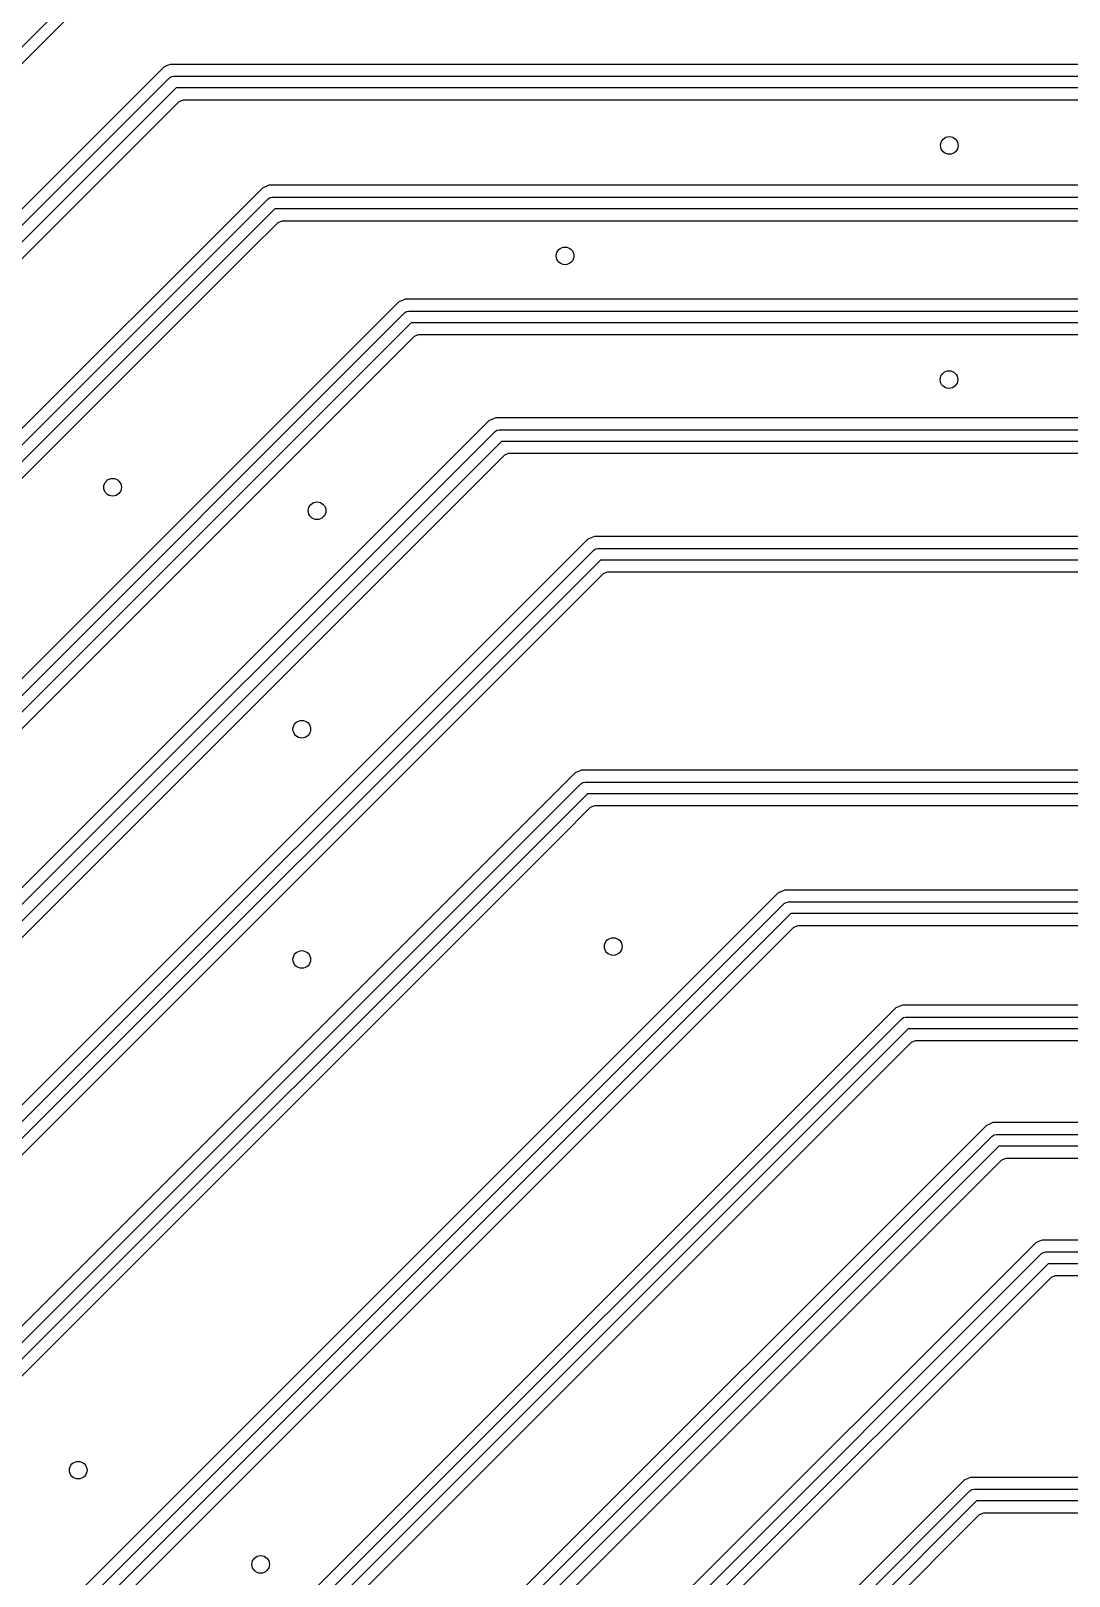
# Model space of a CAD drawing. Extents: x 114.9 to 199.6, y -137.1 to -76.7.
# Drawn here: x 165.13 to 173.96, y -97.41 to -84.25 of the extents above; entities that cross this region are included whole.
import ezdxf

# ---------------------------------------------------------------- set-up
doc = ezdxf.new("R2010")
doc.units = 0
doc.layers.add('BLACK', color=7, linetype='CONTINUOUS')

msp = doc.modelspace()

# ---------------------------------------------------------------- linework, layer by layer
at = {"layer": 'BLACK', "linetype": 'CONTINUOUS'}
for p, q in [((166.69071, -82.75), (156.68, -92.76071)), ((156.794852, -92.787987), (165.487641, -84.095198)), ((166.254745, -84.562415), (157.702414, -93.114745)), ((166.254746, -84.562414), (166.254745, -84.562415)), ((166.278432, -84.552603), (166.254746, -84.562414)), ((166.310062, -84.5395), (166.278432, -84.552603)), ((182.268525, -84.5395), (166.310062, -84.5395)), ((157.794645, -93.164645), (166.304644, -84.654645)), ((166.304644, -84.654645), (166.320865, -84.643806)), ((166.320865, -84.643806), (166.320866, -84.643806)), ((166.320866, -84.643806), (166.34, -84.64)), ((166.34, -84.64), (182.302349, -84.64)), ((166.360711, -84.74), (157.88, -93.22071)), ((182.302497, -84.74), (166.360711, -84.74)), ((166.387987, -84.854852), (166.422635, -84.8405)), ((166.422635, -84.8405), (182.269557, -84.8405)), ((166.127641, -85.115198), (166.387987, -84.854852)), ((157.994852, -93.247987), (166.127641, -85.115198)), ((167.094745, -85.592414), (158.902413, -93.784745)), ((167.094747, -85.592413), (167.094745, -85.592414)), ((167.150062, -85.5695), (167.094747, -85.592413)), ((182.268525, -85.5695), (167.150062, -85.5695)), ((158.994645, -93.834645), (167.144645, -85.684644)), ((167.144645, -85.684644), (167.160866, -85.673806)), ((167.160866, -85.673806), (167.18, -85.67)), ((167.18, -85.67), (182.302349, -85.67)), ((167.200711, -85.77), (159.08, -93.89071)), ((166.987641, -86.125198), (167.227987, -85.884852)), ((182.302497, -85.77), (167.200711, -85.77)), ((167.227987, -85.884852), (167.262635, -85.8705)), ((167.262635, -85.8705), (182.269557, -85.8705)), ((159.194852, -93.917987), (166.987641, -86.125198)), ((168.287151, -86.54899), (168.254748, -86.562412)), ((168.310064, -86.5395), (168.287151, -86.54899)), ((182.268525, -86.5395), (168.310064, -86.5395)), ((168.254745, -86.562413), (160.102414, -94.714745)), ((160.194645, -94.764645), (168.304645, -86.654645)), ((168.254746, -86.562413), (168.254745, -86.562413)), ((168.254748, -86.562412), (168.254746, -86.562413)), ((168.304645, -86.654645), (168.320866, -86.643806)), ((168.320866, -86.643806), (168.34, -86.64)), ((168.34, -86.64), (182.302349, -86.64)), ((168.36071, -86.74), (160.28, -94.82071)), ((182.302497, -86.74), (168.36071, -86.74)), ((168.117642, -87.125198), (168.387988, -86.854852)), ((168.387988, -86.854852), (168.422636, -86.8405)), ((168.422636, -86.8405), (182.269557, -86.8405)), ((160.394852, -94.847988), (168.117642, -87.125198)), ((169.024744, -87.572415), (161.302413, -95.294745)), ((169.024746, -87.572414), (169.024744, -87.572415)), ((169.048432, -87.562603), (169.024746, -87.572414)), ((169.080062, -87.5495), (169.048432, -87.562603)), ((182.268525, -87.5495), (169.080062, -87.5495)), ((161.394645, -95.344645), (169.074645, -87.664645)), ((169.074645, -87.664645), (169.090866, -87.653806)), ((169.090866, -87.653806), (169.11, -87.65)), ((169.11, -87.65), (182.302349, -87.65)), ((169.13071, -87.75), (161.48, -95.40071)), ((168.897641, -88.125198), (169.157987, -87.864852)), ((182.302497, -87.75), (169.13071, -87.75)), ((169.157987, -87.864852), (169.192635, -87.8505)), ((169.192635, -87.8505), (182.269557, -87.8505)), ((161.594852, -95.427987), (168.897641, -88.125198)), ((169.864744, -88.582415), (162.502413, -95.944745)), ((169.864746, -88.582414), (169.864744, -88.582415)), ((169.893299, -88.570587), (169.864746, -88.582414)), ((169.920062, -88.5595), (169.893299, -88.570587)), ((169.914644, -88.674645), (169.930865, -88.663806)), ((182.298525, -88.5595), (169.920062, -88.5595)), ((169.930865, -88.663806), (169.930866, -88.663806)), ((169.930866, -88.663806), (169.95, -88.66)), ((169.95, -88.66), (182.332349, -88.66)), ((162.594645, -95.994645), (169.914644, -88.674645)), ((169.970711, -88.76), (162.68, -96.05071)), ((182.332497, -88.76), (169.970711, -88.76)), ((168.747641, -90.125198), (169.997987, -88.874852)), ((169.997987, -88.874852), (170.032635, -88.8605)), ((170.032635, -88.8605), (182.299557, -88.8605)), ((162.794852, -96.077987), (168.747641, -90.125198)), ((169.754745, -90.572414), (163.702413, -96.624745)), ((169.754747, -90.572413), (169.754745, -90.572414)), ((169.810062, -90.5495), (169.754747, -90.572413)), ((182.288525, -90.5495), (169.810062, -90.5495)), ((163.794645, -96.674645), (169.804645, -90.664644)), ((169.860711, -90.75), (163.88, -96.73071)), ((169.804645, -90.664644), (169.820866, -90.653806)), ((169.820866, -90.653806), (169.84, -90.65)), ((169.84, -90.65), (182.322349, -90.65)), ((182.322497, -90.75), (169.860711, -90.75)), ((169.627641, -91.125198), (169.887987, -90.864852)), ((169.887987, -90.864852), (169.922635, -90.8505)), ((169.922635, -90.8505), (182.289557, -90.8505)), ((163.994852, -96.757987), (169.627641, -91.125198)), ((171.484745, -91.592415), (164.562411, -98.514748)), ((164.654645, -98.564645), (171.534644, -91.684645)), ((171.484746, -91.592414), (171.484745, -91.592415)), ((171.504982, -91.584032), (171.484746, -91.592414)), ((171.540062, -91.5695), (171.504982, -91.584032)), ((171.534644, -91.684645), (171.550865, -91.673806)), ((182.298525, -91.5695), (171.540062, -91.5695)), ((171.550865, -91.673806), (171.550866, -91.673806)), ((171.550866, -91.673806), (171.57, -91.67)), ((171.57, -91.67), (182.332349, -91.67)), ((171.590711, -91.77), (164.74, -98.62071)), ((182.332497, -91.77), (171.590711, -91.77)), ((171.367641, -92.135198), (171.617987, -91.884852)), ((171.617987, -91.884852), (171.652635, -91.8705)), ((171.652635, -91.8705), (182.299557, -91.8705)), ((164.854852, -98.647987), (171.367641, -92.135198)), ((172.484746, -92.572414), (165.242414, -99.814745)), ((172.484747, -92.572413), (172.484746, -92.572414)), ((172.484749, -92.572412), (172.484747, -92.572413)), ((172.512406, -92.560956), (172.484749, -92.572412)), ((172.540064, -92.5495), (172.512406, -92.560955)), ((172.512406, -92.560955), (172.512406, -92.560956)), ((182.268525, -92.5495), (172.540064, -92.5495)), ((165.334645, -99.864645), (172.534645, -92.664644)), ((172.534645, -92.664644), (172.550866, -92.653806)), ((172.550866, -92.653806), (172.57, -92.65)), ((172.57, -92.65), (182.302349, -92.65)), ((172.590711, -92.75), (165.42, -99.92071)), ((172.367641, -93.115198), (172.617987, -92.864852)), ((182.302497, -92.75), (172.590711, -92.75)), ((172.617987, -92.864852), (172.652635, -92.8505)), ((172.652635, -92.8505), (182.269557, -92.8505)), ((165.534852, -99.947987), (172.367641, -93.115198)), ((173.254745, -93.572414), (166.232413, -100.594745)), ((173.254747, -93.572413), (173.254745, -93.572414)), ((173.254749, -93.572412), (173.254747, -93.572413)), ((173.282406, -93.560956), (173.254749, -93.572412)), ((173.310064, -93.5495), (173.282406, -93.560955)), ((173.282406, -93.560955), (173.282406, -93.560956)), ((173.304645, -93.664644), (173.320866, -93.653806)), ((182.278525, -93.5495), (173.310064, -93.5495)), ((173.320866, -93.653806), (173.34, -93.65)), ((173.34, -93.65), (182.312349, -93.65)), ((166.324645, -100.644645), (173.304645, -93.664644)), ((173.360711, -93.75), (166.41, -100.70071)), ((182.312497, -93.75), (173.360711, -93.75)), ((173.127641, -94.125198), (173.387987, -93.864852)), ((173.387987, -93.864852), (173.422635, -93.8505)), ((173.422635, -93.8505), (182.279557, -93.8505)), ((166.524852, -100.727987), (173.127641, -94.125198)), ((173.674744, -94.572415), (167.132413, -101.114745)), ((173.674746, -94.572414), (173.674744, -94.572415)), ((173.698432, -94.562603), (173.674746, -94.572414)), ((173.730062, -94.5495), (173.698432, -94.562603)), ((182.288525, -94.5495), (173.730062, -94.5495)), ((167.224645, -101.164645), (173.724645, -94.664645)), ((173.724645, -94.664645), (173.740866, -94.653806)), ((173.740866, -94.653806), (173.76, -94.65)), ((173.76, -94.65), (182.322349, -94.65)), ((173.78071, -94.75), (167.31, -101.22071)), ((182.322497, -94.75), (173.78071, -94.75)), ((172.557641, -96.115198), (173.807987, -94.864852)), ((173.807987, -94.864852), (173.842635, -94.8505)), ((173.842635, -94.8505), (182.289557, -94.8505)), ((167.424852, -101.247987), (172.557641, -96.115198)), ((173.064745, -96.592414), (167.952413, -101.704745)), ((168.044645, -101.754645), (173.114645, -96.684644)), ((173.064747, -96.592413), (173.064745, -96.592414)), ((173.064749, -96.592412), (173.064747, -96.592413)), ((173.092406, -96.580956), (173.064749, -96.592412)), ((173.120064, -96.5695), (173.092406, -96.580955)), ((173.092406, -96.580955), (173.092406, -96.580956)), ((173.114645, -96.684644), (173.130866, -96.673806)), ((182.288525, -96.5695), (173.120064, -96.5695)), ((173.130866, -96.673806), (173.15, -96.67)), ((173.15, -96.67), (182.322349, -96.67)), ((173.170711, -96.77), (168.13, -101.81071)), ((182.322497, -96.77), (173.170711, -96.77)), ((168.244852, -101.837987), (173.197987, -96.884852)), ((173.197987, -96.884852), (173.232635, -96.8705)), ((173.232635, -96.8705), (182.289557, -96.8705))]:
    msp.add_line(p, q, dxfattribs=at)
at = {"layer": 'BLACK'}
for centre in [(172.94, -85.23), (169.67, -86.17), (172.936808, -87.223374), (165.82, -88.14), (167.56, -88.34), (167.43, -90.2), (170.08, -92.05), (167.43, -92.16), (165.527358, -96.508056), (167.08, -97.31)]:
    msp.add_circle(centre, 0.075, dxfattribs=at)
at = {"layer": 'WHITE'}
for centre in [(172.94, -85.23), (169.67, -86.17), (172.936808, -87.223374), (165.82, -88.14), (167.56, -88.34), (167.43, -90.2), (170.08, -92.05), (167.43, -92.16), (165.527358, -96.508056), (167.08, -97.31)]:
    msp.add_circle(centre, 0.075, dxfattribs=at)

doc.saveas('drawing.dxf')
